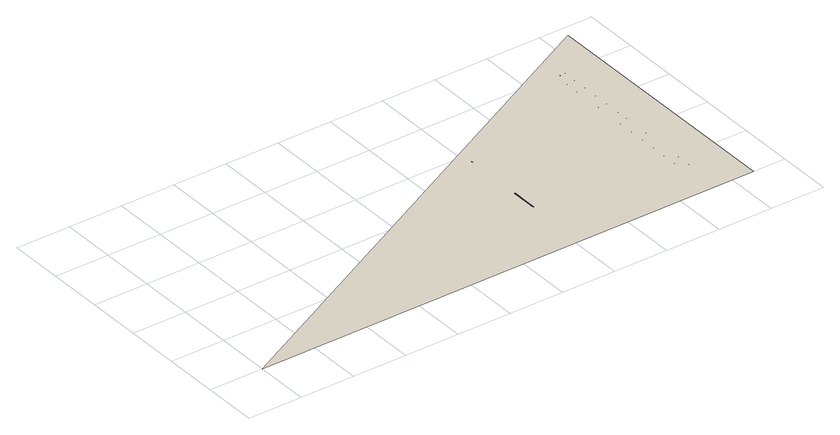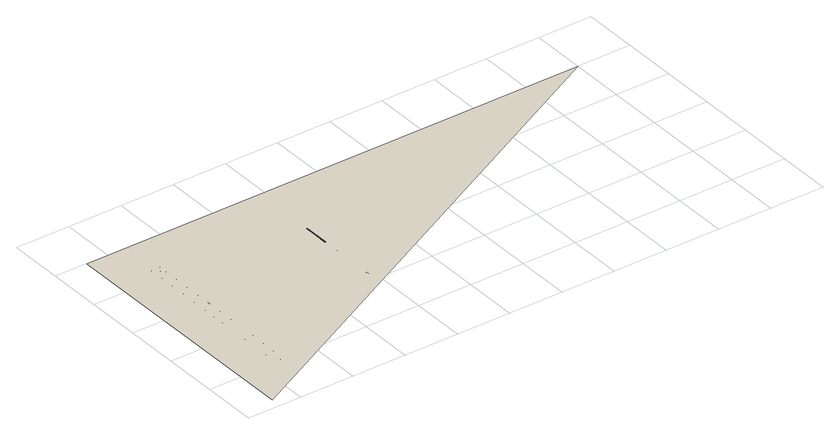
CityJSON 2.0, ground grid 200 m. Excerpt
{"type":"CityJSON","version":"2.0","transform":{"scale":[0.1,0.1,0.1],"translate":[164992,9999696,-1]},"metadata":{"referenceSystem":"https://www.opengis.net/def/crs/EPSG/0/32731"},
"CityObjects":{
"building1":{"type":"Building","attributes":{"properties":{"Pset_BuildingCommon":{"Reference":"Project Information","NumberOfStoreys":2},"Other":{"Category":"Project Information","Client Name":"Owner","Project Address":"Enter address here","Project Issue Date":"Issue Date","Project Name":"Project Name","Project Number":"Project Number","Project Status":"Project Status"}}},"children":["building1-1","building1-2"],"geometry":[{"type":"MultiSurface","lod":"2.2","boundaries":[[[0,1,2]],[[3,2,0]],[[1,0,3]],[[0,1,4]],[[1,4,2]],[[4,2,3]],[[1,4,3]],[[5,1,0]],[[6,0,4]],[[7,4,1]],[[5,0,8]],[[7,1,5]],[[7,6,4]],[[9,6,7]],[[5,9,7]],[[8,10,5]],[[5,10,9]],[[11,6,9]],[[10,8,12]],[[10,11,9]],[[13,6,11]],[[14,15,16]],[[13,11,10]],[[12,17,10]],[[18,19,15]],[[20,6,13]],[[18,21,19]],[[13,10,17]],[[22,19,21]],[[22,23,19]],[[22,24,23]],[[25,23,24]],[[24,26,25]],[[26,27,25]],[[17,12,28]],[[20,13,17]],[[28,29,17]],[[20,17,29]],[[22,21,30]],[[21,22,31]],[[31,24,22]],[[32,22,24]],[[32,26,24]],[[33,24,26]],[[33,27,26]],[[34,20,29]],[[35,26,27]],[[29,28,36]],[[34,29,36]],[[36,28,37]],[[21,31,30]],[[22,30,31]],[[34,36,38]],[[32,31,22]],[[31,32,24]],[[33,32,24]],[[32,33,26]],[[35,33,26]],[[37,39,36]],[[33,35,27]],[[39,38,36]],[[40,38,39]],[[37,41,39]],[[42,40,39]],[[41,43,39]],[[42,39,43]],[[44,43,41]],[[45,46,47]],[[48,42,43]],[[43,44,48]],[[49,48,44]],[[50,51,44]],[[49,44,51]],[[52,47,6]],[[53,49,51]],[[51,54,53]],[[55,56,51]],[[54,51,56]],[[52,6,20]],[[56,55,57]],[[56,58,54]],[[56,57,58]],[[59,58,57]],[[52,20,34]],[[60,59,57]],[[61,62,57]],[[52,34,38]],[[57,62,60]],[[52,38,40]],[[63,62,64]],[[62,65,60]],[[52,40,42]],[[62,63,65]],[[52,42,48]],[[66,65,63]],[[67,66,63]],[[52,48,49]],[[66,68,65]],[[69,66,67]],[[52,49,53]],[[68,66,69]],[[52,53,54]],[[70,68,69]],[[52,54,58]],[[71,72,69]],[[70,69,72]],[[52,58,59]],[[73,70,72]],[[52,59,60]],[[74,75,72]],[[72,75,73]],[[45,47,76]],[[52,60,65]],[[52,76,47]],[[77,75,74]],[[78,73,75]],[[78,75,77]],[[52,65,68]],[[79,78,77]],[[80,77,81]],[[77,80,79]],[[52,68,70]],[[80,82,79]],[[80,83,84]],[[52,70,73]],[[85,82,80]],[[80,84,85]],[[52,73,78]],[[86,87,84]],[[87,85,84]],[[87,88,85]],[[52,78,79]],[[89,90,87]],[[91,88,87]],[[52,79,82]],[[87,90,91]],[[52,82,85]],[[91,90,92]],[[93,94,90]],[[52,85,88]],[[90,94,92]],[[52,88,91]],[[94,95,96]],[[96,94,97]],[[92,94,98]],[[96,98,94]],[[98,95,94]],[[97,94,98]],[[52,91,92]],[[98,52,92]],[[96,52,98]],[[96,45,52]],[[52,45,76]],[[99,100,101]],[[102,103,104]],[[105,102,104]],[[106,105,107]],[[107,108,105]],[[107,106,108]],[[108,102,105]],[[102,108,109]],[[110,111,112]],[[113,110,112]],[[114,115,113]],[[116,114,117]],[[118,117,119]],[[120,114,116]],[[121,112,113]],[[122,114,120]],[[117,123,116]],[[117,118,123]],[[123,124,125]],[[126,114,122]],[[127,121,114]],[[125,120,116]],[[116,123,125]],[[128,114,126]],[[125,124,129]],[[129,124,130]],[[131,114,128]],[[122,120,129]],[[125,129,120]],[[121,132,112]],[[133,114,131]],[[134,124,113]],[[130,126,122]],[[129,130,122]],[[135,114,133]],[[134,113,112]],[[126,136,128]],[[130,136,126]],[[130,124,134]],[[136,137,128]]]}]},
"building1-1":{"type":"BuildingPart","attributes":{"name":"Basic Wall:Wall-Partn_12P-70MStd-12P:285846","properties":{"Constraints":{"Base Offset":0,"Base Constraint":"Level: Ground Floor","Base Extension Distance":0,"Base is Attached":false,"Location Line":"Wall Centerline","Related to Mass":false,"Room Bounding":true,"Top Extension Distance":0,"Top is Attached":true,"Top Offset":0,"Top Constraint":"Level: Roof","Unconnected Height":2500},"Dimensions":{"Area":10.4,"Length":4645,"Volume":0.988},"Other":{"Category":"Walls","Family":"Basic Wall: Wall-Partn_12P-70MStd-12P","Family and Type":"Basic Wall: Wall-Partn_12P-70MStd-12P","Type":"Basic Wall: Wall-Partn_12P-70MStd-12P","Type Id":"Basic Wall: Wall-Partn_12P-70MStd-12P"},"Phasing":{"Phase Created":"New Construction"},"Structural":{"Enable Analytical Model":false,"Structural":false,"Structural Usage":"Non-bearing"},"Pset_WallCommon":{"IsExternal":false,"LoadBearing":false,"ExtendToStructure":true,"Reference":"Wall-Partn_12P-70MStd-12P","ThermalTransmittance":0.351}}},"parents":["building1"],"geometry":[{"type":"MultiSurface","lod":"2.2","boundaries":[[[110,111,112]],[[113,110,112]]]}]},
"building1-2":{"type":"BuildingPart","attributes":{"name":"Basic Wall:Wall-Ext_102Bwk-75Ins-100LBlk-12P:285395","properties":{"Constraints":{"Base Offset":0,"Base Constraint":"Level: Ground Floor","Base Extension Distance":0,"Base is Attached":false,"Location Line":"Wall Centerline","Related to Mass":false,"Room Bounding":true,"Top Extension Distance":0,"Top is Attached":true,"Top Offset":0,"Unconnected Height":8000},"Dimensions":{"Area":18,"Length":5800,"Volume":5.12},"Other":{"Category":"Walls","Family":"Basic Wall: Wall-Ext_102Bwk-75Ins-100LBlk-12P","Family and Type":"Basic Wall: Wall-Ext_102Bwk-75Ins-100LBlk-12P","Type":"Basic Wall: Wall-Ext_102Bwk-75Ins-100LBlk-12P","Type Id":"Basic Wall: Wall-Ext_102Bwk-75Ins-100LBlk-12P"},"Phasing":{"Phase Created":"New Construction"},"Structural":{"Enable Analytical Model":false,"Structural":false,"Structural Usage":"Non-bearing"},"Pset_WallCommon":{"Reference":"Wall-Ext_102Bwk-75Ins-100LBlk-12P","LoadBearing":false,"ExtendToStructure":true,"IsExternal":true,"ThermalTransmittance":0.236}}},"parents":["building1"],"geometry":[{"type":"Solid","lod":"2.2","boundaries":[[[[115,138,114]],[[139,138,115]],[[114,115,113]],[[139,115,114]],[[140,114,135]],[[135,114,133]],[[133,114,131]],[[131,114,128]],[[128,114,126]],[[126,114,122]],[[122,114,120]],[[120,114,116]],[[116,114,117]],[[117,114,119]],[[141,134,142]],[[143,134,141]],[[137,134,143]],[[136,134,137]],[[130,124,134]],[[130,134,136]],[[129,124,130]],[[125,124,129]],[[123,124,125]],[[118,124,123]],[[144,124,118]],[[124,139,114]],[[113,124,114]],[[134,112,145]],[[134,124,113]],[[134,113,112]],[[145,132,134]],[[140,135,127]],[[128,137,131]],[[143,133,131]],[[141,135,133]],[[136,137,128]],[[146,127,134]],[[132,146,134]],[[130,126,122]],[[127,142,134]],[[135,142,127]],[[135,141,142]],[[143,141,133]],[[131,137,143]],[[126,136,128]],[[125,120,116]],[[117,123,116]],[[138,124,114]],[[144,119,114]],[[118,117,119]],[[124,138,139]],[[130,136,126]],[[129,130,122]],[[122,120,129]],[[125,129,120]],[[116,123,125]],[[117,118,123]],[[144,118,119]],[[114,124,144]],[[112,132,145]],[[121,113,115]],[[121,132,112]],[[121,112,113]],[[114,121,115]],[[127,114,140]],[[127,121,114]],[[132,127,146]],[[121,127,132]]]]}]}
},
"vertices":[
[12153,2492,10],[12156,2491,10],[12156,2490,10],[12158,2490,10],[12160,2488,10],[12156,2529,10],[12175,2459,10],[12160,2515,10],[12153,2543,10],[12160,2542,10],[12156,2566,10],[12160,2570,10],[12153,2594,10],[12160,2597,10],[12155,2585,10],[12156,2588,10],[12152,2592,10],[12156,2611,10],[12151,2599,10],[12158,2592,10],[12160,2625,10],[12154,2599,10],[12156,2599,10],[12159,2596,10],[12158,2599,10],[12159,2597,10],[12159,2599,10],[12160,2599,10],[12153,2646,10],[12156,2642,10],[12154,2716,10],[12156,2716,10],[12158,2716,10],[12159,2716,10],[12160,2653,10],[12160,2716,10],[12156,2671,10],[12153,2697,10],[12160,2679,10],[12156,2701,10],[12160,2707,10],[12153,2748,10],[12160,2735,10],[12156,2743,10],[12156,2775,10],[12153,3389,10],[12153,2415,10],[12175,2415,10],[12160,2762,10],[12160,2789,10],[12153,2799,10],[12156,2806,10],[12175,3344,10],[12160,2816,10],[12160,2844,10],[12153,2851,10],[12156,2857,10],[12156,2892,10],[12160,2872,10],[12160,2899,10],[12160,2926,10],[12153,2927,10],[12156,2940,10],[12156,2971,10],[12153,2953,10],[12160,2969,10],[12156,3002,10],[12153,3003,10],[12160,3011,10],[12156,3032,10],[12160,3053,10],[12153,3055,10],[12156,3074,10],[12160,3096,10],[12153,3106,10],[12156,3105,10],[12175,3389,10],[12156,3137,10],[12160,3123,10],[12160,3151,10],[12156,3177,10],[12153,3154,10],[12160,3178,10],[12153,3202,10],[12156,3204,10],[12160,3206,10],[12153,3228,10],[12156,3231,10],[12160,3233,10],[12153,3256,10],[12156,3270,10],[12160,3260,10],[12160,3288,10],[12153,3284,10],[12156,3312,10],[12158,3312,10],[12153,3311,10],[12158,3313,10],[12160,3316,10],[4,1,10],[18800,1,10],[18800,9593,10],[12175,5560,10],[12175,5516,10],[12153,5516,10],[12153,5593,10],[12158,5592,10],[12156,5592,10],[12160,5589,10],[12160,5617,10],[12153,3982,10],[12153,4087,10],[17114,4087,10],[17114,3982,10],[17114,1821,10],[17114,1696,10],[17114,3462,10],[17114,2901,10],[17437,2576,10],[17114,2352,10],[17114,4031,10],[17240,1696,10],[17114,4605,10],[17437,3142,10],[17437,1500,10],[17437,3718,10],[17114,5177,10],[17240,7872,10],[17114,5745,10],[17437,4301,10],[17437,4739,10],[17114,6303,10],[17240,7920,10],[17114,6846,10],[17437,7920,10],[17114,7371,10],[17437,5177,10],[17437,5756,10],
[17114,1660,10],[17114,1500,10],[17114,7872,10],[17437,6877,10],[17437,7411,10],[17437,6324,10],[17437,2028,10],[17114,7920,10],[17240,7896,10]
]}
